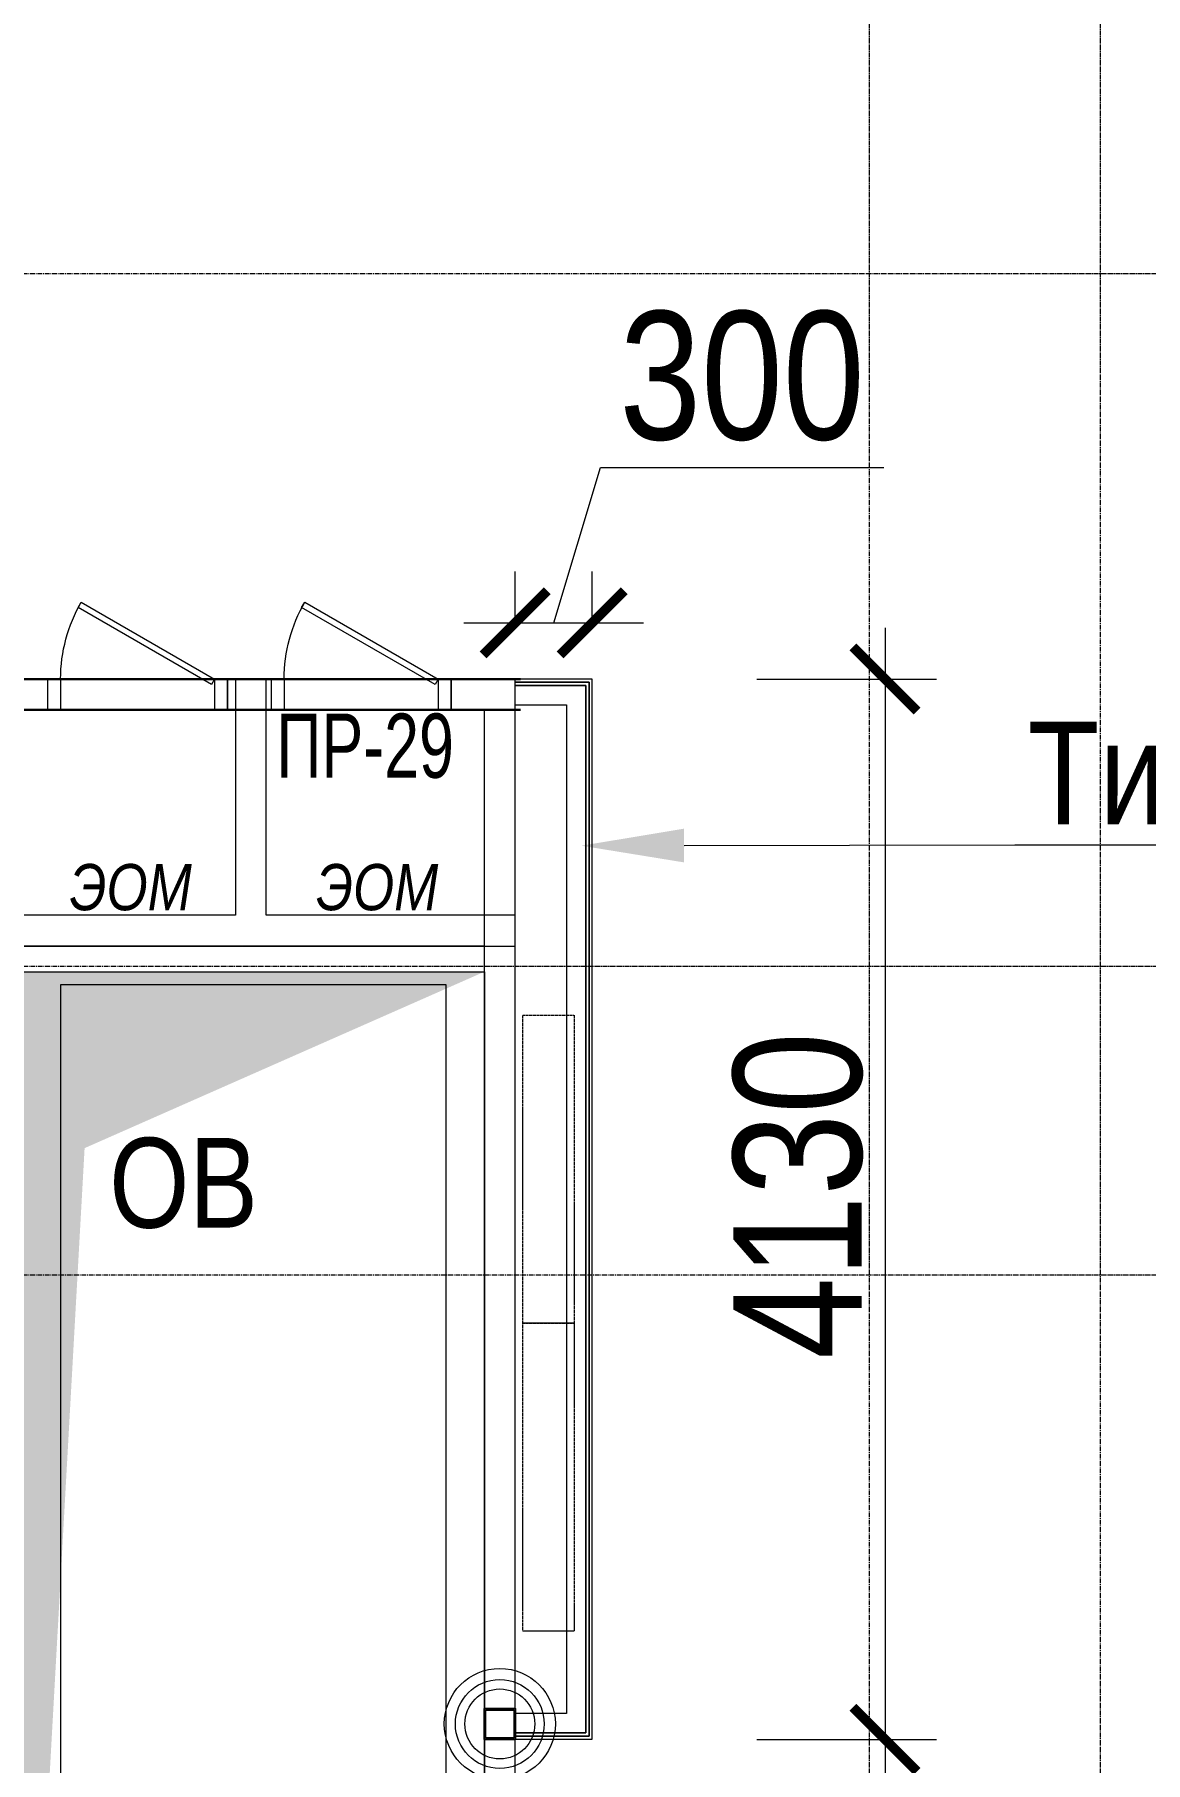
# Model space of a CAD drawing. Header units: millimetres. Extents: x -65509 to 912790, y 446 to 713294.
# Drawn here: x 488648 to 492976, y 579383 to 586114 of the extents above; entities that cross this region are included whole.
import ezdxf
from ezdxf import colors
from ezdxf.entities.mleader import LeaderData, LeaderLine
from ezdxf.enums import TextEntityAlignment as Align
from ezdxf.math import Vec2, Vec3

# ---------------------------------------------------------------- set-up
doc = ezdxf.new("R2010")
doc.units = ezdxf.units.MM
doc.linetypes.add('CENTER2', pattern=[28.575, 19.05, -3.175, 3.175, -3.175])
doc.linetypes.add('HIDDEN2', pattern=[4.7625, 3.175, -1.5875])
doc.layers.get('Defpoints').update_dxf_attribs({"color": 250})
for name, color, linetype, lineweight, plot in [('АР_Делит', 250, 'Continuous', 0, False), ('РД_Проем', 250, 'Continuous', 0, False), ('РД_проем_инж перемыч_подсчет', 250, 'Continuous', 30, False)]:
    doc.layers.add(name, color=color, linetype=linetype, lineweight=lineweight, plot=plot)
for name, color, linetype, lineweight in [('АР_Отверстия', 250, 'Continuous', 9), ('АР_Размеры обшивки', 250, 'Continuous', 5), ('АР_Стены кирпич', 250, 'Continuous', 20), ('АР_Утеплитель', 250, 'Continuous', 0), ('Двери кабины', 250, 'Continuous', 0), ('Зашивка радиаторов тип 3.1 (ГВЛВ 2 слоя_экран)', 250, 'Continuous', 25), ('КМ_Фахверки', 250, 'Continuous', 25), ('ОВ_Шахты', 250, 'Continuous', 5), ('Размеры зашивки ГКЛ', 250, 'Continuous', 0), ('РД_Оси_100', 250, 'Continuous', 0), ('ЭОМ_отверстия', 250, 'Continuous', 5)]:
    doc.layers.add(name, color=color, linetype=linetype, lineweight=lineweight)
doc.layers.add('АР_Отопительные приборы', color=1, linetype='HIDDEN2', lineweight=0, true_color=0xff0000)
doc.layers.add('РД_Перемычка инж проемов', color=250, linetype='Continuous')
doc.styles.add('Arial0', font='arial.ttf')
doc.styles.add('ISOCPEUR_I_4', font='isocpeui.ttf', dxfattribs={"width": 0.9, "height": 350})
doc.styles.add('style1', font='ARIALN.TTF')
doc.styles.add('ккк', font='isocpeur.ttf', dxfattribs={"width": 0.85, "oblique": 15})
doc.dimstyles.new('Dim200_ареал', dxfattribs={"dimscale": 100, "dimtxt": 5, "dimasz": 2.5, "dimexe": 2, "dimexo": 2, "dimgap": 1, "dimtad": 1, "dimzin": 12, "dimdsep": 46, "dimtxsty": 'style1', "dimblk": 'ARCHTICK', "dimcen": 3, "dimdle": 2, "dimclrd": 256, "dimclre": 256, "dimaunit": 1, "dimadec": 0, "dimazin": 3, "dimtfac": 1, "dimtmove": 1, "dimatfit": 3, "dimldrblk": 'OPEN30', "dimfxl": 5, "dimfxlon": 1, "dimtolj": 1, "dimtzin": 0, "dimlwd": 9, "dimlwe": 9, "dimarcsym": 0})

# ---------------------------------------------------------------- blocks, each defined once
blk = doc.blocks.new('otv')
at = {"linetype": 'Continuous'}
blk.add_lwpolyline([(0, -1), (0, 0), (1, 0), (1, -1)], close=True, dxfattribs=at)
blk.add_solid([(0, -1), (0, 0), (0.1346, -0.1366), (1, 0)], dxfattribs=at)
blk = doc.blocks.new('Ф_крпич 120')
at = {"layer": 'АР_Делит', "color": 1}
for radius in [216.3, 173, 136.2]:
    blk.add_circle((60, -60), radius, dxfattribs=at)
at = {"layer": 'КМ_Фахверки'}
blk.add_lwpolyline([(0, 0), (120, 0), (120, -120), (0, -120)], close=True, dxfattribs=at)
at = {"layer": 'КМ_Фахверки', "lineweight": 5}
blk.add_lwpolyline([(6, -6), (114, -6), (114, -114), (6, -114)], close=True, dxfattribs=at)
blk = doc.blocks.new('СОШ_2200_АР_ОСИ_М100_28.05.24')
at = {"layer": 'РД_Оси_100', "linetype": 'CENTER2'}
for p, q in [((102300, -6155), (102300, 139938.679)), ((-5954.958, 78900), (119910, 78900)), ((119910, 76200), (-5954.958, 76200)), ((-5954.958, 75000), (119910, 75000))]:
    blk.add_line(p, q, dxfattribs=at)
blk.add_lwpolyline([(103200, -6155), (103200, 139938.679)], dxfattribs=at)
blk = doc.blocks.new('Bottom_L_1200')
at = {"layer": 'АР_Отопительные приборы'}
blk.add_lwpolyline([(600, -100), (-600, -100), (-600, 100), (600, 100)], close=True, dxfattribs=at)
blk = doc.blocks.new('_ArchTick')
at = {"color": 0, "linetype": 'ByBlock', "const_width": 0.15}
blk.add_lwpolyline([(-0.5, -0.5), (0.5, 0.5)], dxfattribs=at)
blk = doc.blocks.new('*D752')
at = {"layer": 'Defpoints', "color": 0, "lineweight": 25, "transparency": 16777216}
for p in [(490820.9, 583822.3), (490520.9, 583603.3), (490820.9, 583603.3)]:
    blk.add_point(p, dxfattribs=at)
at = {"layer": 'АР_Размеры обшивки', "lineweight": 9, "transparency": 16777216}
for p, q in [((490670.9, 583822.3), (490852.5, 584427.6)), ((490852.5, 584427.6), (491956.6, 584427.6)), ((490520.9, 583803.3), (490520.9, 584022.3)), ((490820.9, 583803.3), (490820.9, 584022.3)), ((490320.9, 583822.3), (491020.9, 583822.3))]:
    blk.add_line(p, q, dxfattribs=at)
at = {"layer": 'АР_Размеры обшивки', "lineweight": 9, "transparency": 16777216, "xscale": 250, "yscale": 250, "zscale": 250, "rotation": 180}
blk.add_blockref('_ArchTick', (490520.9, 583822.3), dxfattribs=at)
at = {"layer": 'АР_Размеры обшивки', "lineweight": 9, "transparency": 16777216, "xscale": 250, "yscale": 250, "zscale": 250}
blk.add_blockref('_ArchTick', (490820.9, 583822.3), dxfattribs=at)
at = {"layer": 'АР_Размеры обшивки', "color": 0, "transparency": 16777216, "insert": (491404.5, 584782.9), "char_height": 500, "attachment_point": 5, "style": 'style1'}
blk.add_mtext('\\A1;300', dxfattribs=at)
blk = doc.blocks.new('_Open30')
at = {"color": 0, "linetype": 'ByBlock', "lineweight": -2}
for p, q in [((-1, 0.268), (0, 0)), ((0, 0), (-1, -0.268)), ((0, 0), (-1, 0))]:
    blk.add_line(p, q, dxfattribs=at)
blk = doc.blocks.new('*D753')
at = {"layer": 'Defpoints', "color": 0, "lineweight": 25, "transparency": 16777216}
for p in [(490820.9, 583603.3), (490820.9, 579473.4), (491961.9, 579473.4)]:
    blk.add_point(p, dxfattribs=at)
at = {"layer": 'АР_Размеры обшивки', "lineweight": 9, "transparency": 16777216}
for p, q in [((491961.9, 583803.3), (491961.9, 579273.4)), ((491461.9, 583603.3), (492161.9, 583603.3)), ((491461.9, 579473.4), (492161.9, 579473.4))]:
    blk.add_line(p, q, dxfattribs=at)
at = {"layer": 'АР_Размеры обшивки', "lineweight": 9, "transparency": 16777216, "xscale": 250, "yscale": 250, "zscale": 250}
for p, rotation in [((491961.9, 583603.3), 90), ((491961.9, 579473.4), 270)]:
    blk.add_blockref('_ArchTick', p, dxfattribs=dict(at, rotation=rotation))
at = {"layer": 'АР_Размеры обшивки', "color": 0, "transparency": 16777216, "insert": (491623.6, 581591.3), "char_height": 500, "attachment_point": 5, "rotation": 90, "style": 'style1'}
blk.add_mtext('\\A1;4130', dxfattribs=at)
blk = doc.blocks.new('MOK-МаркаПеремычки')
at = {"color": 0, "style": 'ккк', "oblique": 15, "width": 0.85}
blk.add_attdef('АР-ПРОЕМ:ПЕРЕМЫЧКА', text='', height=2.5, dxfattribs=at).set_placement((0, 0), align=Align.MIDDLE)

msp = doc.modelspace()

# ---------------------------------------------------------------- linework, layer by layer
at = {"layer": 'АР_Стены кирпич', "linetype": 'Continuous', "lineweight": 20}
for p, q in [((488699.882, 583603.318), (488451.068, 583603.318)), ((488699.882, 583483.318), (488699.882, 583603.318)), ((489570.884, 583603.318), (489399.882, 583603.318)), ((489399.882, 583603.318), (489399.882, 583483.318)), ((489430.884, 583603.318), (489430.883, 582683.318)), ((489550.884, 583603.318), (489430.884, 583603.318)), ((489550.883, 582683.318), (489550.884, 583603.318)), ((489570.884, 583483.318), (489570.884, 583603.318)), ((490520.883, 583603.318), (490270.884, 583603.318)), ((490270.884, 583603.318), (490270.884, 583483.318)), ((490520.882, 575683.318), (490520.883, 583603.318)), ((488570.938, 583483.318), (488699.882, 583483.318)), ((489399.882, 583483.318), (489570.884, 583483.318)), ((490270.884, 583483.318), (490400.883, 583483.318)), ((490400.882, 575683.318), (490400.883, 583483.318)), ((489430.883, 582683.318), (489430.883, 582683.318)), ((490520.882, 582563.318), (490520.882, 582683.318)), ((488599.861, 582563.318), (490520.882, 582563.318))]:
    msp.add_line(p, q, dxfattribs=at)
at = {"layer": 'АР_Стены кирпич', "linetype": 'Continuous', "lineweight": 0}
for p, q in [((489399.882, 583603.318), (488699.882, 583603.318)), ((490270.884, 583603.318), (489570.884, 583603.318)), ((488699.882, 583483.318), (489399.882, 583483.318)), ((489570.884, 583483.318), (490270.884, 583483.318))]:
    msp.add_line(p, q, dxfattribs=at)
at = {"layer": 'АР_Утеплитель', "linetype": 'Continuous', "lineweight": 0}
for p, q in [((490400.882, 582563.318), (488600.882, 582563.318)), ((490400.882, 577433.318), (490400.882, 582563.318)), ((488750.882, 582413.318), (490250.882, 582413.318)), ((488750.882, 577583.279), (488750.882, 582413.318)), ((490250.882, 582413.318), (490250.882, 577583.315))]:
    msp.add_line(p, q, dxfattribs=at)
at = {"layer": 'Двери кабины', "linetype": 'Continuous', "lineweight": 0}
for points in [[(489349.882, 583603.318), (489337.382, 583581.668), (488817.766, 583881.668), (488830.266, 583903.318)], [(490220.884, 583603.318), (490208.384, 583581.668), (489688.768, 583881.668), (489701.268, 583903.318)], [(488749.882, 583483.318), (488699.882, 583483.318), (488699.882, 583603.318), (488749.882, 583603.318)], [(489349.882, 583483.318), (489399.882, 583483.318), (489399.882, 583603.318), (489349.882, 583603.318)], [(489620.884, 583483.318), (489570.884, 583483.318), (489570.884, 583603.318), (489620.884, 583603.318)], [(490220.884, 583483.318), (490270.884, 583483.318), (490270.884, 583603.318), (490220.884, 583603.318)]]:
    msp.add_lwpolyline(points, close=True, dxfattribs=at)
at = {"layer": 'Двери кабины', "linetype": 'Continuous', "lineweight": 0, "extrusion": (0, 0, -1)}
for centre in [(-489349.882, 583603.318), (-490220.884, 583603.318)]:
    msp.add_arc(centre, 600, 0.0000031, 30.0000031, dxfattribs=at)
at = {"layer": 'Зашивка радиаторов тип 3.1 (ГВЛВ 2 слоя_экран)', "linetype": 'Continuous', "lineweight": 0}
for p, q in [((490820.883, 583603.318), (490520.883, 583603.318)), ((490520.883, 583503.318), (490520.883, 583603.318)), ((490520.883, 583590.818), (490808.383, 583590.818)), ((490808.383, 583590.818), (490520.883, 583590.818)), ((490808.383, 583590.818), (490808.383, 579485.927)), ((490808.383, 579485.927), (490808.383, 583590.818)), ((490820.883, 579473.427), (490820.883, 583603.318)), ((490520.883, 583578.318), (490795.883, 583578.318)), ((490795.883, 583578.318), (490520.883, 583578.318)), ((490795.883, 583578.318), (490795.883, 579498.427)), ((490795.883, 579498.427), (490795.883, 583578.318)), ((490520.883, 583503.318), (490720.883, 583503.318)), ((490720.883, 583503.318), (490720.883, 579573.427)), ((490520.882, 579473.427), (490520.882, 579573.427)), ((490720.883, 579573.427), (490520.882, 579573.427)), ((490795.883, 579498.427), (490520.882, 579498.427)), ((490520.882, 579498.427), (490795.883, 579498.427)), ((490808.383, 579485.927), (490520.882, 579485.927)), ((490520.882, 579485.927), (490808.383, 579485.927)), ((490520.882, 579473.427), (490820.883, 579473.427))]:
    msp.add_line(p, q, dxfattribs=at)
at = {"layer": 'РД_Проем', "linetype": 'Continuous', "lineweight": 0}
for p, q in [((489399.882, 583603.318), (488699.882, 583603.318)), ((490270.884, 583603.318), (489570.884, 583603.318)), ((489399.882, 583483.318), (488699.882, 583483.318)), ((490270.884, 583483.318), (489570.884, 583483.318))]:
    msp.add_line(p, q, dxfattribs=at)
at = {"layer": 'РД_проем_инж перемыч_подсчет', "linetype": 'Continuous', "lineweight": 30}
for p, q in [((488540.883, 583603.318), (490540.883, 583603.318)), ((488540.883, 583483.318), (490540.883, 583483.318))]:
    msp.add_line(p, q, dxfattribs=at)

# ---------------------------------------------------------------- block references
at = {"layer": 'АР_Отверстия', "xscale": 1800, "yscale": 5030}
msp.add_blockref('otv', (488600.882, 582463.318), dxfattribs=at)
at = {"layer": 'АР_Отопительные приборы', "rotation": 270}
for p in [(490650.882, 581694.77), (490650.882, 580494.77)]:
    msp.add_blockref('Bottom_L_1200', p, dxfattribs=at)
at = {"layer": 'КМ_Фахверки'}
msp.add_blockref('Ф_крпич 120', (490400.882, 579593.318), dxfattribs=at)
at = {"layer": 'РД_Оси_100'}
msp.add_blockref('СОШ_2200_АР_ОСИ_М100_28.05.24', (389600.882, 506283.318), dxfattribs=at)
at = {"layer": 'РД_Перемычка инж проемов', "linetype": 'Continuous', "lineweight": -3}
ref = msp.add_blockref('MOK-МаркаПеремычки', (489936.086, 583344.025, 200), dxfattribs=dict(at, xscale=100, yscale=100, zscale=100))
ref.add_attrib('АР-ПРОЕМ:ПЕРЕМЫЧКА', 'ПР-29', dxfattribs={"layer": '0', "color": 0, "height": 250, "style": 'Arial0', "width": 0.7}).set_placement((489936.086, 583344.025, 200), align=Align.MIDDLE)

# ---------------------------------------------------------------- texts
at = {"layer": 'ОВ_Шахты', "insert": (489228.712, 581638.843), "char_height": 350, "width": 1500, "attachment_point": 5, "style": 'style1'}
msp.add_mtext('ОВ', dxfattribs=at)

# ---------------------------------------------------------------- dimensions: what is measured, and where the dimension line sits
at = {"layer": 'АР_Размеры обшивки'}
dim = msp.add_linear_dim(base=(490820.883, 583822.318), p1=(490520.883, 583603.318), p2=(490820.883, 583603.318), dimstyle='Dim200_ареал', override={"dimdec": 0}, dxfattribs=at)
dim.commit()
dim.dimension.update_dxf_attribs({"geometry": '*D752', "text_midpoint": (490952.469, 584782.891)})
dim = msp.add_linear_dim(base=(491961.882, 579473.427), p1=(490820.883, 583603.318), p2=(490820.882, 579473.427), angle=90, dimstyle='Dim200_ареал', override={"dimdec": 0}, dxfattribs=at)
dim.commit()
dim.dimension.update_dxf_attribs({"geometry": '*D753', "text_midpoint": (491978.882, 581591.266), "dimtype": 160})

# ---------------------------------------------------------------- leaders
at = {"layer": 'АР_Делит', "lineweight": 0}
ml = msp.add_multileader_mtext('Standard', dxfattribs=at)
ml.set_content('зашивка согласно дизайн-проекту', color=256, style='style1')
ml.set_leader_properties(color=256)
ml.build(insert=Vec2(0, 0))
ml.multileader.update_dxf_attribs({"has_dogleg": 0, "text_left_attachment_type": 6, "text_right_attachment_type": 6, "arrow_head_size": 500, "scale": 100})
ctx = ml.context
ctx.base_point, ctx.scale, ctx.char_height, ctx.arrow_head_size, ctx.landing_gap_size, ctx.plane_origin, ctx.plane_x_axis, ctx.plane_y_axis = Vec3(458845.521, 581022.261), 100, 300, 500, 50, Vec3(448680.921, 580336.874), Vec3(1, 0.00000001), Vec3(-0.00000001, 1)
ctx.left_attachment, ctx.right_attachment = 6, 6
notes = []
notes.append((ctx, [(1, (1, 1, 0), (458837.521, 581022.261), (1, 0.00000001), 8, [(0, [(458363.489, 582645.429)], 0, [])])]))
ctx.mtext.insert, ctx.mtext.text_direction, ctx.mtext.rotation, ctx.mtext.width, ctx.mtext.defined_height, ctx.mtext.flow_direction = Vec3(458895.521, 581410.46), Vec3(1, 0.00000001), 0.00000001, 4538.94863, 395.157, 5
at = {"layer": 'Размеры зашивки ГКЛ'}
ml = msp.add_multileader_mtext('Standard', dxfattribs=at)
ml.set_content('\\pxsm1;Тип 3.1 ', color=(0, 0, 138), style='style1')
ml.set_leader_properties(color=256, linetype='ByLayer', lineweight=9)
ml.build(insert=Vec2(0, 0))
ml.multileader.update_dxf_attribs({"has_dogleg": 0, "text_left_attachment_type": 6, "text_right_attachment_type": 6, "text_bottom_attachment_type": 10, "dogleg_length": 25, "arrow_head_size": 400})
ctx = ml.context
ctx.base_point, ctx.char_height, ctx.arrow_head_size, ctx.landing_gap_size, ctx.plane_origin = Vec3(492467.391, 582957.164), 400, 400, 50, Vec3(485091.694, 589927.729)
ctx.left_attachment, ctx.right_attachment, ctx.top_attachment = 6, 6, 10
notes.append((ctx, [(0, (1, 1, 0), (492442.391, 582957.164), (1, 0), 25, [(1, [(490778.883, 582954.164)], 0, [])])]))
ctx.mtext.insert, ctx.mtext.width, ctx.mtext.defined_height, ctx.mtext.line_spacing_factor, ctx.mtext.flow_direction = Vec3(492517.391, 583437.164), 1668.44707, 600, 0.3, 5
for ctx, leaders in notes:
    for number, flags, end, landing, length, lines in leaders:
        leader = LeaderData()
        leader.index, (leader.has_last_leader_line, leader.has_dogleg_vector, leader.attachment_direction) = number, flags
        leader.last_leader_point, leader.dogleg_vector, leader.dogleg_length = Vec3(end), Vec3(landing), length
        for number, points, colour, breaks in lines:
            line = LeaderLine()
            line.index, line.vertices, line.color, line.breaks = number, Vec3.list(points), colors.encode_raw_color(colour), breaks
            leader.lines.append(line)
        ctx.leaders.append(leader)

# ---------------------------------------------------------------- next in the draw order: texts
at = {"layer": 'ЭОМ_отверстия', "char_height": 180, "attachment_point": 1, "style": 'ISOCPEUR_I_4', "bg_fill": 2}
for insert in [(488785.375, 582882.886), (489745.741, 582882.886)]:
    msp.add_mtext('{\\fArial Narrow|b0|i1|c204|p34;\\W1;\\C256;ЭОМ}', dxfattribs=dict(at, insert=insert))

# ---------------------------------------------------------------- next in the draw order: linework, layer by layer
at = {"layer": 'АР_Стены кирпич', "linetype": 'Continuous', "lineweight": 20}
for p, q in [((489430.883, 582683.318), (488599.861, 582683.318)), ((490520.882, 582683.318), (489550.883, 582683.318))]:
    msp.add_line(p, q, dxfattribs=at)

doc.saveas('drawing.dxf')
